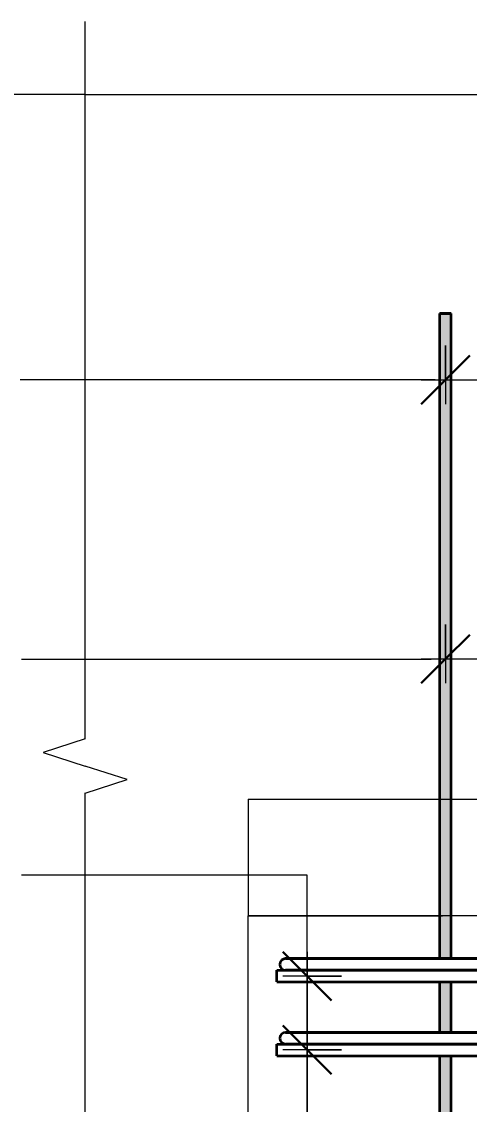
# Model space of a CAD drawing. Header units: millimetres. Extents: x -737 to 48133, y -5064 to 36443.
# Drawn here: x 44973 to 45434, y 2726 to 3840 of the extents above; entities that cross this region are included whole.
import ezdxf

# ---------------------------------------------------------------- set-up
doc = ezdxf.new("R2010")
doc.units = ezdxf.units.MM
for name, color, linetype, lineweight in [('AA_Dim', 7, 'Continuous', 9), ('AA_Dim-25', 7, 'Continuous', 9), ('AA_Oformlenie', 7, 'Continuous', 9), ('AA_Vinoska', 7, 'Continuous', 9), ('AF_Perekritie_Опалубка', 253, 'Continuous', 20), ('AF_Stena_Опалубка', 253, 'Continuous', 20), ('KR_Armatura_Tonkie', 7, 'Continuous', 20)]:
    doc.layers.add(name, color=color, linetype=linetype, lineweight=lineweight)
doc.styles.add('ISOCPEUR_7', font='isocpeur.TTF', dxfattribs={"width": 0.85, "height": 62.5})
doc.styles.add('ISOCPEUR_8', font='isocpeur.TTF', dxfattribs={"width": 0.8, "height": 62.5})
doc.dimstyles.new('10_Раскладка_арматуры_с_засечками_1', dxfattribs={"dimscale": 304.8, "dimtxt": 0.18, "dimasz": 0.164042, "dimexe": 0.082021, "dimexo": 0, "dimgap": 0, "dimtad": 1, "dimdec": 3, "dimrnd": 0.001, "dimdsep": 46, "dimtxsty": 'ISOCPEUR_8', "dimblk1": 'OBLIQUE', "dimblk2": 'OBLIQUE', "dimsah": 1, "dimcen": 0.09, "dimdle": 0.082021, "dimazin": 0, "dimtfac": 1, "dimtdec": 4, "dimtix": 1, "dimtmove": 0, "dimatfit": 3, "dimfxl": 1, "dimtvp": 1, "dimtolj": 1, "dimtzin": 0, "dimlwd": 18, "dimlwe": 18, "dimarcsym": 2})
doc.dimstyles.new('10_Раскладка_арматуры_с_засечками_4', dxfattribs={"dimscale": 304.8, "dimtxt": 0.18, "dimasz": 0.164042, "dimexe": 0.082021, "dimexo": 0, "dimgap": 0, "dimtad": 1, "dimdec": 3, "dimrnd": 0.001, "dimdsep": 46, "dimtxsty": 'ISOCPEUR_7', "dimblk1": 'OBLIQUE', "dimblk2": 'OBLIQUE', "dimsah": 1, "dimcen": 0.09, "dimdle": 0.082021, "dimazin": 0, "dimtfac": 1, "dimtdec": 4, "dimtix": 1, "dimtmove": 2, "dimatfit": 3, "dimfxl": 1, "dimtvp": 1, "dimtolj": 1, "dimtzin": 0, "dimlwd": 18, "dimlwe": 18, "dimarcsym": 2})

# ---------------------------------------------------------------- blocks, each defined once
blk = doc.blocks.new('350_Стержень верт с удлинением концов _НесАрм_РабПлоск_ - 350_Стержень верт с удлинением концов _НесАрм_РабПлоск_-4140946-Схема обрамления отверстия 1500х1050 _h_')
at = {"layer": 'KR_Armatura_Tonkie', "lineweight": 35}
h = blk.add_hatch(color=256, dxfattribs=at)
h.paths.add_polyline_path([(-32483, 1170), (-32477, 1170), (-32477.2, 1514), (-32489, 1514), (-32488.8, 1170), (-32484.6, 1170)])
h.paths.add_polyline_path([(-32483, 1538), (-32477, 1538), (-32477.2, 1602), (-32489, 1602), (-32488.8, 1538), (-32483.2, 1538)])
h.paths.add_polyline_path([(-32483, 1626), (-32477, 1626), (-32477.2, 1714), (-32489, 1714), (-32488.8, 1626), (-32483.3, 1626)])
h.paths.add_polyline_path([(-32478.8, 1726), (-32477, 1726), (-32477.2, 1814), (-32489, 1814), (-32488.8, 1726), (-32479, 1726)])
h.paths.add_polyline_path([(-32478.8, 1826), (-32477, 1826), (-32477.2, 2014), (-32489, 2014), (-32488.8, 1826), (-32479.1, 1826)])
h.paths.add_polyline_path([(-32478.8, 2026), (-32477, 2026), (-32477.2, 2214), (-32489, 2214), (-32488.8, 2026), (-32479.2, 2026)])
h.paths.add_polyline_path([(-32482.1, 2226), (-32477, 2226), (-32477.2, 2414), (-32489, 2414), (-32488.8, 2226), (-32483, 2226)])
h.paths.add_polyline_path([(-32478.8, 2426), (-32477, 2426), (-32477.2, 2614), (-32489, 2614), (-32488.8, 2426), (-32479.4, 2426)])
h.paths.add_polyline_path([(-32478.8, 2626), (-32477, 2626), (-32477.2, 2776), (-32489, 2776), (-32488.8, 2626), (-32479.5, 2626)])
h.paths.add_polyline_path([(-32482.5, 2800), (-32477, 2800), (-32477.2, 2852), (-32489, 2852), (-32488.8, 2800), (-32483, 2800)])
h.paths.add_polyline_path([(-32482.6, 2876), (-32477, 2876), (-32477.2, 3540), (-32489, 3540), (-32488.8, 2876), (-32483, 2876)])
for p, q in [((-32489, 3540), (-32489, 2876)), ((-32489, 3540), (-32477, 3540)), ((-32477.2, 3540), (-32488.8, 3540)), ((-32477, 2876), (-32477, 3540)), ((-32489, 2852), (-32489, 2800)), ((-32477, 2800), (-32477, 2852)), ((-32489, 2776), (-32489, 2626)), ((-32477, 2626), (-32477, 2776))]:
    blk.add_line(p, q, dxfattribs=at)
blk = doc.blocks.new('350_Стержень верт с удлинением концов _НесАрм_РабПлоск_ - 350_Стержень верт с удлинением концов _НесАрм_РабПлоск_-V21-Схема обрамления отверстия 1500х1050 _h_')
at = {"layer": 'KR_Armatura_Tonkie', "lineweight": 35}
for p, q in [((-32489, 3540), (-32489, 2876)), ((-32488.8, 3540), (-32477.2, 3540)), ((-32477.2, 3540), (-32488.8, 3540)), ((-32477, 2876), (-32477, 3540)), ((-32489, 2852), (-32489, 2800)), ((-32477, 2800), (-32477, 2852)), ((-32489, 2776), (-32489, 2626)), ((-32477, 2626), (-32477, 2776))]:
    blk.add_line(p, q, dxfattribs=at)
blk = doc.blocks.new('011_Прямоугольник обрыва _ЭлУзла_ - 011_Прямоугольник обрыва _ЭлУзла_-4156951-Схема обрамления отверстия 1500х1050 _h_')
at = {"layer": 'AA_Oformlenie'}
for p, q in [((-34677.7, 3102), (-34677.7, 3765.2)), ((-34677.7, 3765.2), (-34065.8, 3765.2)), ((-34677.7, 1719.4), (-34677.7, 3046.4))]:
    blk.add_line(p, q, dxfattribs=at)
blk = doc.blocks.new('DIMBLOCK159-Схема обрамления отверстия 1500х1050 _h_')
at = {"layer": 'AA_Dim-25', "lineweight": 18}
for p, q in [((45409.3, 3506.9), (45409.3, 3446.5)), ((45409.3, 3471.5), (45409.3, 3506.9)), ((45509.3, 3506.9), (45509.3, 3446.5)), ((45509.3, 3471.5), (45509.3, 3506.9)), ((45384.3, 3471.5), (45509.3, 3471.5))]:
    blk.add_line(p, q, dxfattribs=at)
at = {"layer": 'AA_Dim-25', "lineweight": 30}
for p, q in [((45409.3, 3471.5), (45434.3, 3496.5)), ((45509.3, 3471.5), (45534.3, 3496.5)), ((45409.3, 3471.5), (45384.3, 3446.5)), ((45509.3, 3471.5), (45484.3, 3446.5))]:
    blk.add_line(p, q, dxfattribs=at)
blk = doc.blocks.new('_Oblique')
at = {"color": 0, "linetype": 'ByBlock', "lineweight": -2}
blk.add_line((-0.5, -0.5), (0.5, 0.5), dxfattribs=at)
blk = doc.blocks.new('DIMBLOCK183-Схема обрамления отверстия 1500х1050 _h_')
at = {"layer": 'AA_Dim-25', "lineweight": 18}
for p, q in [((45409.3, 3219.7), (45409.3, 3159.3)), ((45409.3, 3184.3), (45409.3, 3219.7)), ((45509.3, 3219.7), (45509.3, 3159.3)), ((45509.3, 3184.3), (45509.3, 3219.7)), ((45384.3, 3184.3), (45509.3, 3184.3))]:
    blk.add_line(p, q, dxfattribs=at)
at = {"layer": 'AA_Dim-25', "lineweight": 30}
for p, q in [((45409.3, 3184.3), (45434.3, 3209.3)), ((45509.3, 3184.3), (45534.3, 3209.3)), ((45409.3, 3184.3), (45384.3, 3159.3)), ((45509.3, 3184.3), (45484.3, 3159.3))]:
    blk.add_line(p, q, dxfattribs=at)
blk = doc.blocks.new('DIMBLOCK200-Схема обрамления отверстия 1500х1050 _h_')
at = {"layer": 'AA_Dim-25', "lineweight": 30}
for p, q in [((45266.9, 2858), (45241.9, 2883)), ((45266.9, 2858), (45291.9, 2833)), ((45266.9, 2782), (45241.9, 2807)), ((45266.9, 2782), (45291.9, 2757))]:
    blk.add_line(p, q, dxfattribs=at)
at = {"layer": 'AA_Dim-25', "lineweight": 18}
for p, q in [((45266.9, 2883), (45266.9, 2782)), ((45302.2, 2858), (45241.9, 2858)), ((45266.9, 2858), (45302.2, 2858)), ((45302.2, 2782), (45241.9, 2782)), ((45266.9, 2782), (45302.2, 2782))]:
    blk.add_line(p, q, dxfattribs=at)
blk = doc.blocks.new('DIMBLOCK201-Схема обрамления отверстия 1500х1050 _h_')
at = {"layer": 'AA_Dim-25', "lineweight": 30}
for p, q in [((45266.9, 2782), (45241.9, 2807)), ((45266.9, 2782), (45291.9, 2757)), ((45266.9, 1620), (45241.9, 1645)), ((45266.9, 1620), (45291.9, 1595))]:
    blk.add_line(p, q, dxfattribs=at)
at = {"layer": 'AA_Dim-25', "lineweight": 18}
for p, q in [((45302.2, 2782), (45241.9, 2782)), ((45266.9, 2782), (45266.9, 1620)), ((45266.9, 2782), (45302.2, 2782)), ((45302.2, 1620), (45241.9, 1620)), ((45266.9, 1620), (45302.2, 1620))]:
    blk.add_line(p, q, dxfattribs=at)

msp = doc.modelspace()

# ---------------------------------------------------------------- linework, layer by layer
at = {"layer": 'AA_Vinoska'}
for p, q in [((45038.5985, 3765.1596), (45038.5985, 3840.1596)), ((45038.5985, 3765.1596), (44963.5985, 3765.1596)), ((45398.8358, 3471.6324), (44971.9047, 3471.6324)), ((45394.6583, 3183.8119), (44973.3056, 3183.8119)), ((45038.5985, 3102.024), (44995.2735, 3087.9469)), ((44995.2735, 3087.9469), (45038.5985, 3073.8697)), ((45081.8998, 3060.1197), (45038.5985, 3073.8697)), ((45038.5985, 3046.3697), (45081.8998, 3060.1197)), ((45267.0831, 2961.8862), (44973.3056, 2961.8862)), ((45267.0831, 1535.6625), (45267.0831, 2961.8862))]:
    msp.add_line(p, q, dxfattribs=at)
at = {"layer": 'AF_Perekritie_Опалубка'}
for p, q in [((45206.303, 3040), (47436.303, 3040)), ((45206.303, 3040), (45206.303, 2920)), ((47436.303, 2920), (45206.303, 2920))]:
    msp.add_line(p, q, dxfattribs=at)
at = {"layer": 'AF_Stena_Опалубка'}
for p, q in [((45206.303, 1000), (45206.303, 2920)), ((45206.303, 2920), (45406.303, 2920)), ((47436.303, 2920), (45406.303, 2920))]:
    msp.add_line(p, q, dxfattribs=at)
at = {"layer": 'KR_Armatura_Tonkie', "lineweight": 35}
for p, q in [((45280.8925, 2876), (45244.8925, 2876)), ((45244.8925, 2876), (45280.8925, 2876)), ((46058.8925, 2876), (45280.8925, 2876)), ((45280.8925, 2876), (46058.8925, 2876)), ((45235.969, 2864), (47405.969, 2864)), ((45235.969, 2852), (45235.969, 2864)), ((45235.969, 2864), (47405.969, 2864)), ((45235.969, 2852), (45235.969, 2864)), ((45280.8925, 2864), (45244.8925, 2864)), ((45244.8925, 2864), (45280.8925, 2864)), ((46058.8925, 2864), (45280.8925, 2864)), ((45280.8925, 2864), (46058.8925, 2864)), ((45235.969, 2852), (47405.969, 2852)), ((45235.969, 2852), (47405.969, 2852)), ((45280.8925, 2800), (45244.8925, 2800)), ((45244.8925, 2800), (45280.8925, 2800)), ((46058.8925, 2800), (45280.8925, 2800)), ((45280.8925, 2800), (46058.8925, 2800)), ((45235.969, 2788), (47405.969, 2788)), ((45235.969, 2776), (45235.969, 2788)), ((45235.969, 2788), (47405.969, 2788)), ((45235.969, 2776), (45235.969, 2788)), ((45280.8925, 2788), (45244.8925, 2788)), ((45244.8925, 2788), (45280.8925, 2788)), ((46058.8925, 2788), (45280.8925, 2788)), ((45280.8925, 2788), (46058.8925, 2788)), ((45235.969, 2776), (47405.969, 2776)), ((45235.969, 2776), (47405.969, 2776))]:
    msp.add_line(p, q, dxfattribs=at)
for centre in [(45244.8925, 2870), (45244.8925, 2870), (45244.8925, 2794), (45244.8925, 2794)]:
    msp.add_arc(centre, 6, 90, 270, dxfattribs=at)

# ---------------------------------------------------------------- block references
at = {"layer": 'AA_Oformlenie'}
msp.add_blockref('011_Прямоугольник обрыва _ЭлУзла_ - 011_Прямоугольник обрыва _ЭлУзла_-4156951-Схема обрамления отверстия 1500х1050 _h_', (79716.303, 0), dxfattribs=at)
at = {"layer": 'KR_Armatura_Tonkie', "lineweight": 35}
for name in ['350_Стержень верт с удлинением концов _НесАрм_РабПлоск_ - 350_Стержень верт с удлинением концов _НесАрм_РабПлоск_-4140946-Схема обрамления отверстия 1500х1050 _h_', '350_Стержень верт с удлинением концов _НесАрм_РабПлоск_ - 350_Стержень верт с удлинением концов _НесАрм_РабПлоск_-V21-Схема обрамления отверстия 1500х1050 _h_']:
    msp.add_blockref(name, (77892.303, 0), dxfattribs=at)

# ---------------------------------------------------------------- dimensions: what is measured, and where the dimension line sits
at = {"layer": 'AA_Dim', "lineweight": 18}
for base, p1, p2, dimstyle, picture, middle in [((45509.303, 3471.5427), (45409.303, 3506.898), (45509.303, 3506.898), '10_Раскладка_арматуры_с_засечками_4', 'DIMBLOCK159-Схема обрамления отверстия 1500х1050 _h_', (45459.303, 3502.7927)), ((45509.303, 3184.3399), (45409.303, 3219.6952), (45509.303, 3219.6952), '10_Раскладка_арматуры_с_засечками_1', 'DIMBLOCK183-Схема обрамления отверстия 1500х1050 _h_', (45459.303, 3215.5899))]:
    dim = msp.add_linear_dim(base=base, p1=p1, p2=p2, dimstyle=dimstyle, override={"dimpost": '<>', "dimfxl": 100}, dxfattribs=at)
    dim.commit()
    dim.dimension.update_dxf_attribs({"geometry": picture, "text_midpoint": middle})
for base, p1, p2, override, picture, middle in [((45266.893, 2782), (45302.2483, 2858), (45302.2483, 2782), {"dimpost": '<>', "dimfxl": 76}, 'DIMBLOCK200-Схема обрамления отверстия 1500х1050 _h_', (45235.643, 2820)), ((45266.893, 1620), (45302.2483, 2782), (45302.2483, 1620), {"dimpost": '<>', "dimfxl": 1162}, 'DIMBLOCK201-Схема обрамления отверстия 1500х1050 _h_', (45235.643, 2201))]:
    dim = msp.add_linear_dim(base=base, p1=p1, p2=p2, angle=90, dimstyle='10_Раскладка_арматуры_с_засечками_1', override=override, dxfattribs=at)
    dim.commit()
    dim.dimension.update_dxf_attribs({"geometry": picture, "text_midpoint": middle})

doc.saveas('drawing.dxf')
